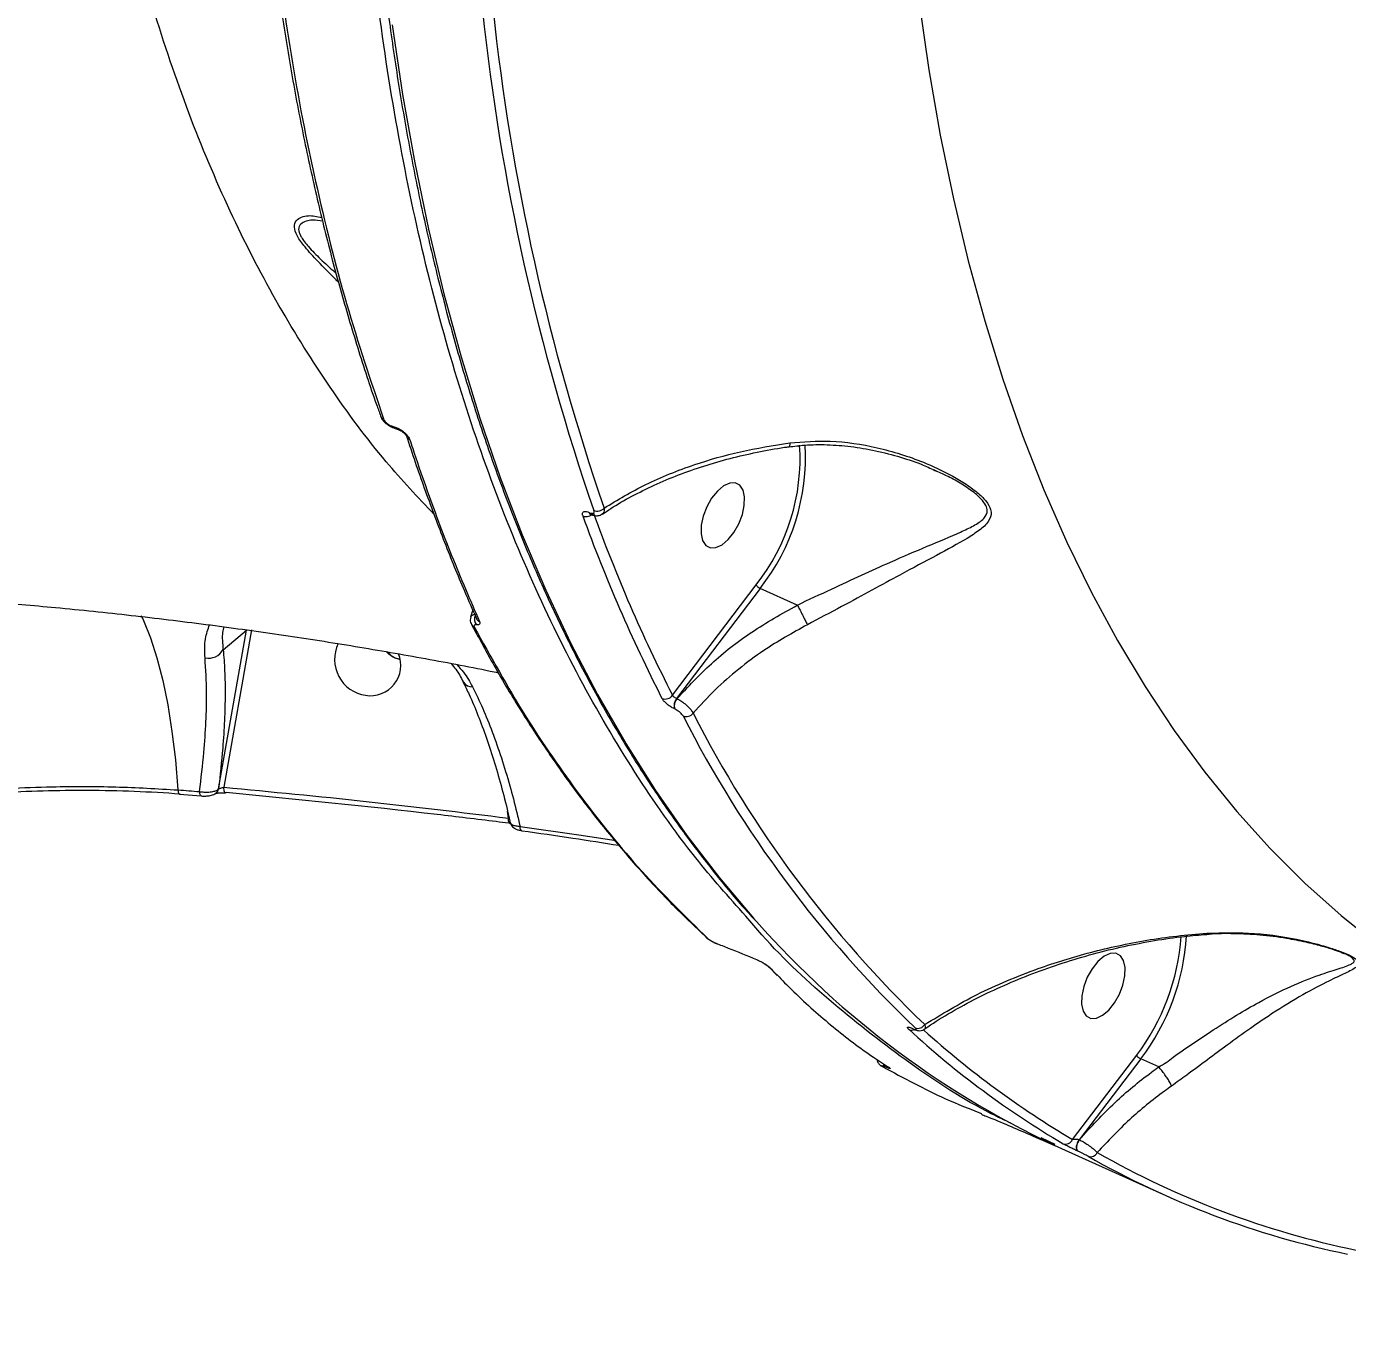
# Model space of a CAD drawing. Header units: millimetres. Extents: x -10374 to 11119, y -8221 to 9433.
# Drawn here: x -2638.8 to -2468.9, y -5286.8 to -5118.6 of the extents above; entities that cross this region are included whole.
import ezdxf

# ---------------------------------------------------------------- set-up
doc = ezdxf.new("R2010")
doc.units = ezdxf.units.MM
for name, color, linetype in [('DIKOM_ОБЪЕКТ', 7, 'Continuous'), ('DIKOM_РАЗМЕР_ЗОНА', 7, 'Continuous'), ('DIKOM_РАЗМЕР_ОБЪЕКТА', 7, 'Continuous')]:
    doc.layers.add(name, color=color, linetype=linetype)
doc.styles.add('style1', font='arial.ttf', dxfattribs={"width": 0.8})
doc.dimstyles.new('1-50', dxfattribs={"dimtxt": 300, "dimasz": 200, "dimexe": 100, "dimexo": 0, "dimgap": 100, "dimtad": 0, "dimdec": 0, "dimtxsty": 'style1', "dimcen": 0, "dimclrd": 7, "dimclre": 7, "dimadec": 1, "dimazin": 2, "dimtfac": 1, "dimtdec": 0, "dimtmove": 1, "dimatfit": 3, "dimfxl": 0, "dimlwd": 25, "dimlwe": 18, "dimarcsym": 0})

# ---------------------------------------------------------------- blocks, each defined once
blk = doc.blocks.new('*D16')
at = {"layer": 'Defpoints', "color": 0, "transparency": 16777216}
for p in [(-9045.1, 5161.67), (3694.49, 5161.67), (1813.16, -6719.94)]:
    blk.add_point(p, dxfattribs=at)
at = {"layer": 'DIKOM_РАЗМЕР_ОБЪЕКТА', "color": 7, "lineweight": 18, "transparency": 16777216}
for p, q in [((3694.49, 5161.67), (-9145.1, 5161.67)), ((1813.16, -6719.94), (-9145.1, -6719.94))]:
    blk.add_line(p, q, dxfattribs=at)
at = {"layer": 'DIKOM_РАЗМЕР_ОБЪЕКТА', "color": 7, "lineweight": 25, "transparency": 16777216}
for p, q in [((-9045.1, 4961.67), (-9045.1, -0.45)), ((-9045.1, -6519.94), (-9045.1, -1080.23))]:
    blk.add_line(p, q, dxfattribs=at)
at = {"layer": 'DIKOM_РАЗМЕР_ОБЪЕКТА', "color": 7, "transparency": 16777216}
for points in [[(-9078.43, 4961.67), (-9011.76, 4961.67), (-9045.1, 5161.67)], [(-9078.43, -6519.94), (-9011.76, -6519.94), (-9045.1, -6719.94)]]:
    blk.add_solid(points, dxfattribs=at)
at = {"layer": 'DIKOM_РАЗМЕР_ОБЪЕКТА', "color": 0, "transparency": 16777216, "insert": (-9045.1, -540.34), "char_height": 300, "attachment_point": 5, "rotation": 90, "style": 'style1'}
blk.add_mtext('11900', dxfattribs=at)
blk = doc.blocks.new('*D13')
at = {"layer": 'Defpoints', "color": 0, "transparency": 16777216}
for p in [(-10176.97, 7112.81), (3082.33, 7112.81), (2015.48, -8221.4)]:
    blk.add_point(p, dxfattribs=at)
at = {"layer": 'DIKOM_РАЗМЕР_ЗОНА', "color": 7, "lineweight": 18, "transparency": 16777216}
for p, q in [((3082.33, 7112.81), (-10276.97, 7112.81)), ((2015.48, -8221.4), (-10276.97, -8221.4))]:
    blk.add_line(p, q, dxfattribs=at)
at = {"layer": 'DIKOM_РАЗМЕР_ЗОНА', "color": 7, "lineweight": 25, "transparency": 16777216}
for p, q in [((-10176.97, 6912.81), (-10176.97, -14.41)), ((-10176.97, -8021.4), (-10176.97, -1094.19))]:
    blk.add_line(p, q, dxfattribs=at)
at = {"layer": 'DIKOM_РАЗМЕР_ЗОНА', "color": 7, "transparency": 16777216}
for points in [[(-10210.3, 6912.81), (-10143.64, 6912.81), (-10176.97, 7112.81)], [(-10210.3, -8021.4), (-10143.64, -8021.4), (-10176.97, -8221.4)]]:
    blk.add_solid(points, dxfattribs=at)
at = {"layer": 'DIKOM_РАЗМЕР_ЗОНА', "color": 0, "transparency": 16777216, "insert": (-10176.97, -554.3), "char_height": 300, "attachment_point": 5, "rotation": 90, "style": 'style1'}
blk.add_mtext('15300', dxfattribs=at)

msp = doc.modelspace()

# ---------------------------------------------------------------- linework, layer by layer
at = {"layer": 'DIKOM_ОБЪЕКТ', "color": 7, "linetype": 'Continuous', "lineweight": 15}
for p, q in [((-2591.85, -5169.93), (-2591.04, -5170.24)), ((-2591.67, -5170.15), (-2591.66, -5170.15)), ((-2521.77, -5175.77), (-2522.05, -5175.64)), ((-2566.43, -5181.06), (-2566.37, -5181.09)), ((-2566.26, -5181.27), (-2566.19, -5181.3)), ((-2555.72, -5204.56), (-2544.96, -5190.37)), ((-2544.44, -5190.83), (-2555.18, -5204.99)), ((-2539.67, -5192.98), (-2544.44, -5190.83)), ((-2581.4, -5193.57), (-2581.69, -5194.53)), ((-2614.07, -5216.61), (-2610.46, -5196.18)), ((-2613.47, -5198.71), (-2610.46, -5196.18)), ((-2609.83, -5196.17), (-2613.4, -5216.4)), ((-2555.18, -5204.99), (-2555.13, -5205)), ((-2555.43, -5206.33), (-2555.47, -5206.31)), ((-2619.08, -5217.3), (-2616.3, -5217.51)), ((-2614.07, -5216.62), (-2614.07, -5216.61)), ((-2576.79, -5220.37), (-2576.93, -5219.45)), ((-2575.1, -5221.97), (-2575.08, -5221.97)), ((-2551.48, -5235.58), (-2551.42, -5235.64)), ((-2469.28, -5237.82), (-2469.43, -5237.76)), ((-2543.32, -5239.5), (-2542.26, -5240.59)), ((-2524.88, -5247.41), (-2524.79, -5247.44)), ((-2524.88, -5247.42), (-2524.8, -5247.46)), ((-2524.8, -5247.46), (-2524.72, -5247.49)), ((-2504.29, -5261.68), (-2496.04, -5250.86)), ((-2495.52, -5251.32), (-2503.44, -5261.71)), ((-2493.21, -5252.36), (-2495.52, -5251.32)), ((-2528.69, -5252.32), (-2528.77, -5252.28)), ((-2527.81, -5252.48), (-2527.94, -5252.4)), ((-2493.21, -5252.36), (-2493.21, -5252.36)), ((-2506.53, -5262.33), (-2508.31, -5261.47)), ((-2503.44, -5261.71), (-2503.42, -5261.72)), ((-2505.24, -5263.07), (-2492.7, -5268.72)), ((-2503.59, -5263.19), (-2503.61, -5263.17))]:
    msp.add_line(p, q, dxfattribs=at)
at = {"layer": 'DIKOM_ОБЪЕКТ', "color": 7, "linetype": 'Continuous', "lineweight": 15, "flags": 128}
for points in [[(-2524.02, -5115.56), (-2522.77, -5124.17), (-2521.3, -5132.57), (-2519.61, -5140.75), (-2517.7, -5148.7), (-2515.58, -5156.43), (-2513.25, -5163.92), (-2510.71, -5171.16), (-2507.97, -5178.15), (-2505.02, -5184.88), (-2501.86, -5191.35), (-2498.51, -5197.54), (-2494.97, -5203.46), (-2491.23, -5209.1), (-2487.3, -5214.45), (-2483.18, -5219.51), (-2478.89, -5224.27), (-2474.42, -5228.73), (-2469.77, -5232.88), (-2464.96, -5236.72), (-2459.98, -5240.25), (-2454.84, -5243.47), (-2449.55, -5246.36), (-2445.17, -5248.46)], [(-2591.75, -5118.35), (-2590.41, -5127.32), (-2588.85, -5136.09), (-2587.08, -5144.64), (-2585.09, -5152.97), (-2582.89, -5161.07), (-2580.48, -5168.94), (-2577.86, -5176.56), (-2575.03, -5183.93), (-2572, -5191.04), (-2568.77, -5197.89), (-2565.34, -5204.48), (-2561.71, -5210.79), (-2557.9, -5216.83), (-2553.89, -5222.58), (-2549.69, -5228.04), (-2545.31, -5233.21), (-2544.93, -5233.64)], [(-2549.94, -5178.31), (-2550.68, -5179.24), (-2551.31, -5180.34), (-2551.76, -5181.53), (-2552.02, -5182.71), (-2552.04, -5183.79), (-2551.85, -5184.68), (-2551.44, -5185.3), (-2550.85, -5185.61), (-2550.14, -5185.58), (-2549.35, -5185.22), (-2548.55, -5184.55), (-2547.81, -5183.62), (-2547.19, -5182.52), (-2546.73, -5181.33), (-2546.48, -5180.15), (-2546.45, -5179.07), (-2546.65, -5178.18), (-2547.06, -5177.56), (-2547.64, -5177.25), (-2548.36, -5177.28), (-2549.15, -5177.64), (-2549.94, -5178.31)], [(-2624.03, -5194.29), (-2623.73, -5194.94), (-2622.82, -5197.19), (-2621.99, -5199.77), (-2621.25, -5202.65), (-2620.61, -5205.81), (-2620.07, -5209.23), (-2619.62, -5212.89), (-2619.29, -5216.74)], [(-2582.6, -5202.83), (-2582.6, -5202.84), (-2582.58, -5202.87)], [(-2619.29, -5216.74), (-2618.94, -5216.77), (-2618.59, -5216.79), (-2618.25, -5216.82), (-2617.9, -5216.85), (-2617.55, -5216.87), (-2617.2, -5216.9), (-2616.86, -5216.93), (-2616.51, -5216.95)], [(-2619.29, -5216.74), (-2619.28, -5216.88), (-2619.25, -5217.01), (-2619.22, -5217.12), (-2619.19, -5217.2), (-2619.15, -5217.26), (-2619.1, -5217.29), (-2619.08, -5217.3)], [(-2616.3, -5217.51), (-2616.32, -5217.5), (-2616.36, -5217.47), (-2616.41, -5217.41), (-2616.44, -5217.33), (-2616.47, -5217.22), (-2616.49, -5217.1), (-2616.51, -5216.95)], [(-2613.17, -5217.12), (-2613.2, -5217.11), (-2613.26, -5217.06), (-2613.3, -5216.98), (-2613.34, -5216.87), (-2613.37, -5216.73), (-2613.39, -5216.57), (-2613.4, -5216.4)], [(-2613.08, -5217.09), (-2613.14, -5217.12), (-2613.17, -5217.12)], [(-2576.59, -5221.08), (-2576.62, -5221.08), (-2576.67, -5221.03), (-2576.72, -5220.95), (-2576.75, -5220.84), (-2576.78, -5220.7), (-2576.79, -5220.54), (-2576.79, -5220.37)], [(-2575.09, -5221.98), (-2575.11, -5221.97), (-2575.16, -5221.94), (-2575.21, -5221.88), (-2575.25, -5221.8), (-2575.28, -5221.69), (-2575.3, -5221.56), (-2575.31, -5221.42)], [(-2575.31, -5221.42), (-2567.75, -5222.52), (-2562.97, -5223.26)], [(-2501.02, -5238.81), (-2501.76, -5239.73), (-2502.39, -5240.83), (-2502.84, -5242.02), (-2503.1, -5243.21), (-2503.12, -5244.28), (-2502.93, -5245.17), (-2502.52, -5245.8), (-2501.93, -5246.11), (-2501.22, -5246.08), (-2500.43, -5245.71), (-2499.63, -5245.04), (-2498.89, -5244.12), (-2498.27, -5243.01), (-2497.81, -5241.82), (-2497.56, -5240.64), (-2497.53, -5239.56), (-2497.73, -5238.67), (-2498.14, -5238.05), (-2498.72, -5237.74), (-2499.44, -5237.77), (-2500.23, -5238.13), (-2501.02, -5238.81)], [(-2544.91, -5238.54), (-2544.85, -5238.58), (-2544.82, -5238.6)], [(-2524.8, -5247.46), (-2524.83, -5247.44), (-2524.88, -5247.41)], [(-2524.72, -5247.49), (-2524.74, -5247.48), (-2524.79, -5247.44)], [(-2503.44, -5261.71), (-2503.57, -5261.9), (-2503.68, -5262.12), (-2503.75, -5262.35), (-2503.8, -5262.57), (-2503.8, -5262.77), (-2503.77, -5262.95), (-2503.71, -5263.09), (-2503.61, -5263.17)], [(-2503.42, -5261.72), (-2503.54, -5261.91), (-2503.65, -5262.13), (-2503.73, -5262.36), (-2503.77, -5262.58), (-2503.78, -5262.79), (-2503.75, -5262.96), (-2503.68, -5263.1), (-2503.59, -5263.19)]]:
    msp.add_lwpolyline(points, dxfattribs=at)
at = {"layer": 'DIKOM_ОБЪЕКТ', "color": 7, "linetype": 'Continuous', "lineweight": 15}
for centre, radius, start, end in [((-2291.65, -5086.01), 290.1, 186.0424, 199.0722), ((-2290.9, -5085.91), 289.49, 186.0432, 199.0716), ((-2592.65, -5168.42), 0.652, 199.8443, 250.7079), ((-2591.52, -5169.83), 0.351, 197.4689, 245.0935), ((-2590.71, -5170.14), 0.347, 197.3119, 247.9406), ((-2589.27, -5171.02), 0.674, 198.3382, 249.1217), ((-2565.54, -5174.11), 26.23, 321.6886, 3.7487), ((-2565.99, -5173.95), 27.37, 321.9287, 3.2776), ((-2566.82, -5180.37), 1.22, 249.1946, 319.9306), ((-2373.98, -5111.53), 205.55, 199.9033, 207.0378), ((-2566.11, -5180.97), 0.332, 195.8187, 244.2541), ((-2566.03, -5180.99), 0.349, 196.9948, 242.1075), ((-2373.38, -5111.48), 204.72, 199.8963, 207.0424), ((-2565.39, -5179.66), 1.22, 249.1437, 316.4631), ((-2580, -5194.79), 1.17, 156.583, 218.0046), ((-2580.25, -5194.43), 0.722, 202.9132, 247.9252), ((-2580.95, -5195.17), 0.683, 207.6287, 249.5363), ((-2615.38, -5197.62), 2.19, 258.711, 330.3636), ((-2594.49, -5199.95), 4.67, 154.4066, 261.6093), ((-2594.55, -5200.71), 3.91, 260.7607, 22.3521), ((-2581.42, -5202.12), 1.38, 212.952, 270.5926), ((-2556.66, -5203.89), 1.16, 249.7082, 324.3439), ((-2554.08, -5205.92), 1.44, 139.3172, 195.7298), ((-2554.04, -5205.94), 1.44, 139.3223, 195.7291), ((-2553.96, -5206.15), 1.15, 249.6406, 321.2923), ((-2420.94, -5139.13), 149.79, 207.0397, 226.2559), ((-2419.93, -5138.91), 149.48, 207.041, 226.2549), ((-2614.85, -5216.51), 0.783, 304.836, 352.436), ((-2614.93, -5216.45), 0.882, 308.3672, 349.7053), ((-2455.76, -5154.88), 118.97, 221.4569, 245.4258), ((-2550.98, -5235.19), 0.656, 225.6784, 249.5416), ((-2518.57, -5233.75), 28.29, 322.776, 356.2786), ((-2518.72, -5233.68), 29.15, 322.7634, 356.4347), ((-2542.8, -5238.86), 0.846, 223.7279, 245.3569), ((-2524.97, -5246.72), 0.902, 247.6536, 294.187), ((-2445.44, -5160.43), 118.19, 227.4872, 239.4559), ((-2524.17, -5246.38), 1.02, 250.3074, 329.6606), ((-2444.47, -5160.28), 117.72, 227.8985, 239.462), ((-2528.07, -5251.92), 0.529, 185.1124, 236.1048), ((-2505.19, -5261.31), 0.969, 250.635, 337.6973), ((-2501.97, -5262.94), 0.953, 250.2284, 334.2931), ((-2445.12, -5165.23), 112.97, 240.2885, 258.4062), ((-2446.17, -5165.49), 113.23, 240.2888, 258.4058)]:
    msp.add_arc(centre, radius, start, end, dxfattribs=at)
for points, knots in [([(-2546.3, -5232.96), (-2548.47, -5230.52), (-2553.53, -5224.84), (-2560.65, -5214.59), (-2567.78, -5202.5), (-2574.16, -5189.34), (-2579.8, -5175.23), (-2584.66, -5160.2), (-2588.72, -5144.31), (-2591.96, -5127.57), (-2594.39, -5110.01), (-2596, -5091.7), (-2596.79, -5072.73), (-2596.76, -5053.18), (-2595.9, -5033.12), (-2594.2, -5012.55), (-2591.66, -4991.53), (-2588.32, -4970.13), (-2584.18, -4948.44), (-2579.26, -4926.58), (-2573.85, -4905.62), (-2568.04, -4885.61), (-2561.98, -4866.57), (-2555.37, -4847.52), (-2548.24, -4828.55), (-2540.66, -4809.82), (-2532.64, -4791.38), (-2525.13, -4775.13), (-2520.17, -4765.07), (-2518.14, -4760.97)], [0, 0, 0, 0, 0.029785, 0.069149, 0.108637, 0.148188, 0.18774, 0.227228, 0.266592, 0.305956, 0.345445, 0.384997, 0.424548, 0.464037, 0.503401, 0.542765, 0.582254, 0.621805, 0.661357, 0.700845, 0.74021, 0.774061, 0.808091, 0.842162, 0.876233, 0.910264, 0.943651, 0.977039, 1, 1, 1, 1]), ([(-2516.89, -4761.21), (-2517.79, -4763.02), (-2520.39, -4768.25), (-2524.6, -4776.98), (-2529.45, -4787.43), (-2534.16, -4797.94), (-2538.71, -4808.51), (-2543.11, -4819.14), (-2547.35, -4829.82), (-2551.44, -4840.53), (-2555.35, -4851.27), (-2559.1, -4862.03), (-2562.68, -4872.81), (-2566.08, -4883.59), (-2569.31, -4894.37), (-2572.37, -4905.14), (-2575.24, -4915.89), (-2577.93, -4926.62), (-2580.44, -4937.31), (-2582.76, -4947.95), (-2584.89, -4958.55), (-2586.83, -4969.09), (-2588.58, -4979.55), (-2590.14, -4989.95), (-2591.51, -5000.26), (-2592.68, -5010.49), (-2593.65, -5020.61), (-2594.43, -5030.63), (-2595.02, -5040.54), (-2595.4, -5050.32), (-2595.59, -5059.98), (-2595.58, -5069.51), (-2595.37, -5078.89), (-2594.96, -5088.12), (-2594.36, -5097.2), (-2593.56, -5106.11), (-2592.56, -5114.86), (-2591.37, -5123.42), (-2589.98, -5131.81), (-2588.4, -5140.01), (-2586.62, -5148.01), (-2584.65, -5155.81), (-2582.5, -5163.4), (-2580.15, -5170.78), (-2577.62, -5177.94), (-2574.9, -5184.88), (-2572, -5191.59), (-2568.92, -5198.07), (-2565.65, -5204.3), (-2562.22, -5210.29), (-2558.61, -5216.03), (-2554.83, -5221.52), (-2550.87, -5226.74), (-2547.64, -5230.71), (-2545.68, -5232.85), (-2545.15, -5233.44)], [0, 0, 0, 0, 0.01014, 0.029404, 0.048668, 0.067933, 0.087197, 0.106462, 0.125727, 0.144992, 0.164257, 0.183522, 0.202787, 0.222053, 0.241318, 0.260584, 0.27985, 0.299116, 0.318383, 0.33765, 0.356917, 0.376184, 0.395452, 0.414721, 0.43399, 0.453259, 0.472529, 0.491799, 0.51107, 0.530341, 0.549613, 0.568886, 0.588159, 0.607432, 0.626707, 0.645981, 0.665256, 0.684532, 0.703808, 0.723084, 0.74236, 0.761636, 0.780911, 0.800186, 0.819461, 0.838733, 0.858005, 0.877274, 0.896541, 0.915805, 0.935065, 0.954321, 0.973573, 0.992819, 1, 1, 1, 1]), ([(-2586.36, -5181.32), (-2588.44, -5179.11), (-2593.18, -5174.08), (-2599.82, -5165.07), (-2606.42, -5154.59), (-2612.39, -5143.1), (-2617.71, -5130.62), (-2622.34, -5117.18), (-2626.26, -5102.75), (-2629.41, -5087.35), (-2631.77, -5070.93), (-2633.28, -5053.71), (-2633.91, -5036.1), (-2633.71, -5018.29), (-2632.75, -5000.39), (-2631.03, -4981.89), (-2628.51, -4962.83), (-2625.2, -4943.27), (-2621.19, -4923.76), (-2616.55, -4904.36), (-2611.32, -4885.15), (-2605.41, -4865.69), (-2598.8, -4846.04), (-2591.54, -4826.26), (-2586.19, -4813.16), (-2583.52, -4806.61)], [0, 0, 0, 0, 0.033609, 0.076307, 0.119037, 0.161734, 0.205664, 0.24963, 0.293559, 0.339077, 0.384596, 0.430768, 0.476941, 0.520306, 0.563706, 0.607073, 0.651702, 0.696369, 0.741, 0.783581, 0.826194, 0.868776, 0.912505, 0.956269, 1, 1, 1, 1]), ([(-2607.46, -5105.34), (-2607.2, -5107.51), (-2606.6, -5112.6), (-2605.42, -5120.39), (-2603.97, -5128.71), (-2602.31, -5136.83), (-2600.47, -5144.73), (-2598.44, -5152.43), (-2596.2, -5159.92), (-2594.46, -5165.32), (-2593.42, -5168.15), (-2593.24, -5168.63)], [0, 0, 0, 0, 0.094343, 0.220452, 0.346476, 0.472165, 0.597496, 0.722869, 0.848655, 0.974703, 1, 1, 1, 1]), ([(-2607.15, -5105.15), (-2606.41, -5110.88), (-2604.92, -5122.35), (-2601.69, -5138.68), (-2597.78, -5154.38), (-2594.5, -5164.15), (-2592.86, -5169.03)], [0, 0, 0, 0, 0.248475, 0.496953, 0.748475, 1, 1, 1, 1]), ([(-2598.65, -5151.46), (-2598.78, -5151.33), (-2599.68, -5150.43), (-2601.19, -5148.92), (-2602.91, -5147.04), (-2604.04, -5145.48), (-2604.45, -5144.25), (-2604.14, -5143.47), (-2603.42, -5143.05), (-2602.33, -5142.81), (-2601.4, -5143), (-2600.8, -5143.13)], [0, 0, 0, 0, 0.02483, 0.171011, 0.291963, 0.388209, 0.485181, 0.597123, 0.703344, 0.811922, 1, 1, 1, 1]), ([(-2600.69, -5143.63), (-2601.13, -5143.56), (-2601.89, -5143.42), (-2602.84, -5143.6), (-2603.55, -5143.92), (-2603.87, -5144.54), (-2603.67, -5145.24), (-2603.26, -5145.97), (-2602.47, -5147), (-2600.95, -5148.51), (-2599.71, -5149.65), (-2599.02, -5150.27), (-2598.95, -5150.34)], [0, 0, 0, 0, 0.155211, 0.269398, 0.385432, 0.504357, 0.587046, 0.60817, 0.711994, 0.844679, 0.982896, 1, 1, 1, 1]), ([(-2593.25, -5168.65), (-2593.2, -5168.76), (-2593.09, -5169.07), (-2592.7, -5169.51), (-2592.18, -5169.93), (-2591.81, -5170.07), (-2591.66, -5170.12)], [0, 0, 0, 0, 0.169691, 0.465189, 0.776159, 1, 1, 1, 1]), ([(-2592.86, -5169.03), (-2592.84, -5169.08), (-2592.79, -5169.19), (-2592.64, -5169.4), (-2592.41, -5169.62), (-2592.13, -5169.81), (-2591.95, -5169.89), (-2591.85, -5169.93)], [0, 0, 0, 0, 0.148749, 0.348727, 0.557153, 0.779321, 1, 1, 1, 1]), ([(-2591.66, -5170.15), (-2591.47, -5170.22), (-2591.2, -5170.32), (-2590.93, -5170.43), (-2590.85, -5170.46)], [0, 0, 0, 0, 0.700457, 1, 1, 1, 1]), ([(-2591.04, -5170.24), (-2590.91, -5170.3), (-2590.64, -5170.42), (-2590.23, -5170.71), (-2589.89, -5171.03), (-2589.63, -5171.37), (-2589.55, -5171.56), (-2589.51, -5171.65)], [0, 0, 0, 0, 0.206236, 0.413397, 0.614161, 0.813383, 1, 1, 1, 1]), ([(-2590.84, -5170.46), (-2590.83, -5170.46), (-2590.78, -5170.48), (-2590.62, -5170.56), (-2590.41, -5170.7), (-2590.2, -5170.87), (-2590.04, -5171.04), (-2589.94, -5171.17), (-2589.91, -5171.25), (-2589.91, -5171.24), (-2589.91, -5171.24)], [0, 0, 0, 0, 0.030147, 0.18394, 0.344525, 0.508147, 0.670259, 0.804205, 0.947592, 1, 1, 1, 1]), ([(-2589.91, -5171.24), (-2589.87, -5171.36), (-2589.09, -5173.81), (-2587.48, -5178.38), (-2585.04, -5184.92), (-2582.85, -5190.36), (-2581.43, -5193.53), (-2580.9, -5194.7)], [0, 0, 0, 0, 0.013307, 0.287686, 0.562791, 0.837777, 1, 1, 1, 1]), ([(-2589.51, -5171.65), (-2589.38, -5172.05), (-2588.72, -5174.06), (-2586.96, -5179.15), (-2584.15, -5186.7), (-2581.73, -5192.3), (-2580.52, -5195.1)], [0, 0, 0, 0, 0.048058, 0.240319, 0.619878, 1, 1, 1, 1]), ([(-2564.71, -5181.28), (-2564.36, -5181.04), (-2563.2, -5180.23), (-2560.98, -5178.97), (-2558.08, -5177.52), (-2554.98, -5176.22), (-2551.72, -5175.07), (-2548.34, -5174.09), (-2544.86, -5173.3), (-2542.31, -5172.81), (-2540.92, -5172.64), (-2540.73, -5172.62)], [0, 0, 0, 0, 0.056735, 0.188936, 0.321428, 0.454216, 0.587032, 0.718305, 0.84911, 0.97949, 1, 1, 1, 1]), ([(-2564.51, -5180.5), (-2562.77, -5179.45), (-2559.25, -5177.32), (-2553.24, -5174.94), (-2546.99, -5173.13), (-2542.77, -5172.45), (-2540.63, -5172.11)], [0, 0, 0, 0, 0.262552, 0.532669, 0.76363, 1, 1, 1, 1]), ([(-2540.63, -5172.11), (-2540.64, -5172.16), (-2540.64, -5172.3), (-2540.66, -5172.5), (-2540.69, -5172.63), (-2540.73, -5172.6), (-2540.73, -5172.6)], [0, 0, 0, 0, 0.169537, 0.492247, 0.975119, 1, 1, 1, 1]), ([(-2540.72, -5172.63), (-2540.06, -5172.55), (-2538.44, -5172.33), (-2535.78, -5172.32), (-2532.73, -5172.55), (-2529.57, -5173.08), (-2526.46, -5173.9), (-2523.82, -5174.79), (-2522.33, -5175.48), (-2521.76, -5175.75)], [0, 0, 0, 0, 0.10197, 0.250293, 0.407059, 0.571313, 0.743567, 0.901906, 1, 1, 1, 1]), ([(-2540.63, -5172.11), (-2538.9, -5171.98), (-2535.13, -5171.7), (-2529.31, -5172.61), (-2524.12, -5174.23), (-2520.42, -5175.95), (-2518.13, -5177.29), (-2516.57, -5178.41), (-2515.35, -5179.58), (-2514.85, -5180.46), (-2514.69, -5181.37), (-2515.05, -5182.32), (-2516.22, -5183.37), (-2518.38, -5184.76), (-2521.73, -5186.56), (-2525.92, -5188.8), (-2530.06, -5191.04), (-2534.04, -5193.22), (-2536.9, -5194.72), (-2538.38, -5195.5)], [0, 0, 0, 0, 0.079019, 0.172179, 0.268059, 0.328727, 0.361056, 0.393901, 0.422332, 0.451318, 0.459941, 0.498989, 0.544603, 0.591435, 0.687622, 0.786576, 0.854676, 0.924449, 1, 1, 1, 1]), ([(-2539.66, -5192.98), (-2539.66, -5192.98), (-2538.21, -5192.25), (-2535.36, -5190.98), (-2531.37, -5189.08), (-2527.19, -5187.21), (-2522.83, -5185.34), (-2519.32, -5183.91), (-2516.97, -5182.78), (-2515.67, -5181.95), (-2515.2, -5181.13), (-2515.3, -5180.39), (-2515.52, -5179.95), (-2516.07, -5179.26), (-2516.98, -5178.44), (-2518.52, -5177.41), (-2520.14, -5176.47), (-2521.27, -5175.99), (-2521.77, -5175.77)], [0, 0, 0, 0, 0.000048, 0.109399, 0.209118, 0.311275, 0.452429, 0.597184, 0.662703, 0.729323, 0.782453, 0.793897, 0.823481, 0.832338, 0.870929, 0.91649, 0.963138, 1, 1, 1, 1]), ([(-2567.25, -5181.51), (-2567.27, -5181.43), (-2567.32, -5181.24), (-2567.27, -5181.04), (-2567.08, -5180.93), (-2566.8, -5180.92), (-2566.55, -5181.02), (-2566.43, -5181.06)], [0, 0, 0, 0, 0.17413, 0.389523, 0.595661, 0.797692, 1, 1, 1, 1]), ([(-2566.38, -5181.23), (-2566.38, -5181.23), (-2566.39, -5181.22), (-2566.34, -5181.24), (-2566.28, -5181.26), (-2566.25, -5181.27)], [0, 0, 0, 0, 0.187707, 0.668131, 1, 1, 1, 1]), ([(-2566.37, -5181.09), (-2566.29, -5181.12), (-2566.12, -5181.19), (-2565.94, -5181.18), (-2565.82, -5181.11), (-2565.78, -5180.98), (-2565.81, -5180.86), (-2565.83, -5180.8)], [0, 0, 0, 0, 0.203874, 0.407814, 0.613504, 0.826493, 1, 1, 1, 1]), ([(-2566.19, -5181.29), (-2566.16, -5181.31), (-2565.93, -5181.42), (-2565.54, -5181.5), (-2565.06, -5181.46), (-2564.84, -5181.31), (-2564.75, -5181.26)], [0, 0, 0, 0, 0.081741, 0.48181, 0.794912, 1, 1, 1, 1]), ([(-2564.51, -5180.5), (-2564.5, -5180.62), (-2564.47, -5180.89), (-2564.56, -5181.15), (-2564.7, -5181.22), (-2564.74, -5181.24)], [0, 0, 0, 0, 0.365534, 0.818533, 1, 1, 1, 1]), ([(-2544.96, -5190.37), (-2544.96, -5190.38), (-2544.95, -5190.4), (-2544.91, -5190.46), (-2544.84, -5190.55), (-2544.72, -5190.66), (-2544.58, -5190.76), (-2544.49, -5190.8), (-2544.44, -5190.83)], [0, 0, 0, 0, 0.070209, 0.141502, 0.355828, 0.571065, 0.785769, 1, 1, 1, 1]), ([(-2643.72, -5192.53), (-2640.82, -5192.77), (-2634.61, -5193.29), (-2625.28, -5194.27), (-2615.69, -5195.43), (-2606.28, -5196.73), (-2597.04, -5198.16), (-2588, -5199.74), (-2581.69, -5200.92), (-2578.46, -5201.6), (-2578.11, -5201.67)], [0, 0, 0, 0, 0.125897, 0.269266, 0.412412, 0.555339, 0.698053, 0.84056, 0.982863, 1, 1, 1, 1]), ([(-2555.13, -5205), (-2553.71, -5203.48), (-2550.82, -5200.38), (-2545.59, -5196.29), (-2541.65, -5194.09), (-2539.67, -5192.98)], [0, 0, 0, 0, 0.325728, 0.659689, 1, 1, 1, 1]), ([(-2539.67, -5192.98), (-2539.67, -5192.98), (-2539.66, -5192.98), (-2539.66, -5192.98), (-2539.66, -5192.98)], [0, 0, 0, 0, 0.623658, 1, 1, 1, 1]), ([(-2539.66, -5192.98), (-2539.57, -5193.15), (-2539.39, -5193.48), (-2539.08, -5194.09), (-2538.78, -5194.69), (-2538.55, -5195.14), (-2538.43, -5195.39), (-2538.39, -5195.48), (-2538.38, -5195.5)], [0, 0, 0, 0, 0.212695, 0.425491, 0.638139, 0.850819, 0.961925, 1, 1, 1, 1]), ([(-2581.65, -5194.54), (-2581.68, -5194.65), (-2581.74, -5194.88), (-2581.68, -5195.21), (-2581.59, -5195.4), (-2581.55, -5195.49)], [0, 0, 0, 0, 0.330275, 0.690859, 1, 1, 1, 1]), ([(-2581.64, -5194.54), (-2581.62, -5194.48), (-2581.57, -5194.31), (-2581.31, -5194.18), (-2581.07, -5194.15), (-2580.98, -5194.14)], [0, 0, 0, 0, 0.300782, 0.744144, 1, 1, 1, 1]), ([(-2580.52, -5195.1), (-2580.5, -5195.18), (-2580.45, -5195.35), (-2580.55, -5195.49), (-2580.73, -5195.53), (-2580.88, -5195.51), (-2580.92, -5195.51)], [0, 0, 0, 0, 0.292768, 0.585009, 0.882053, 1, 1, 1, 1]), ([(-2615.81, -5199.77), (-2615.84, -5198.91), (-2615.89, -5197.28), (-2615.44, -5196.09), (-2615.22, -5195.52)], [0, 0, 0, 0, 0.526035, 1, 1, 1, 1]), ([(-2613.39, -5195.77), (-2613.45, -5196), (-2613.67, -5196.8), (-2613.56, -5197.91), (-2613.47, -5198.71)], [0, 0, 0, 0, 0.285286, 1, 1, 1, 1]), ([(-2581.46, -5195.63), (-2580.53, -5197.35), (-2578.5, -5201.14), (-2575.16, -5206.69), (-2571.47, -5212.33), (-2567.62, -5217.69), (-2563.6, -5222.79), (-2559.42, -5227.62), (-2555.39, -5231.9), (-2552.68, -5234.45), (-2551.48, -5235.58)], [0, 0, 0, 0, 0.110041, 0.241546, 0.372883, 0.503808, 0.634379, 0.76507, 0.896173, 1, 1, 1, 1]), ([(-2580.92, -5195.51), (-2580.97, -5195.5), (-2581.08, -5195.49), (-2581.2, -5195.54), (-2581.26, -5195.64), (-2581.21, -5195.75), (-2581.19, -5195.81)], [0, 0, 0, 0, 0.183419, 0.462598, 0.731035, 1, 1, 1, 1]), ([(-2581.19, -5195.81), (-2579.06, -5199.66), (-2574.79, -5207.35), (-2567.56, -5217.76), (-2559.78, -5227.4), (-2554.07, -5233), (-2551.21, -5235.8)], [0, 0, 0, 0, 0.248617, 0.497234, 0.748616, 1, 1, 1, 1]), ([(-2538.38, -5195.5), (-2540.28, -5196.55), (-2543.37, -5198.27), (-2547.25, -5201.19), (-2550.33, -5203.88), (-2552.14, -5205.86), (-2553.06, -5206.87)], [0, 0, 0, 0, 0.342202, 0.557247, 0.77458, 1, 1, 1, 1]), ([(-2613.47, -5198.71), (-2613.4, -5199.6), (-2613.26, -5201.39), (-2613.21, -5204.44), (-2613.29, -5207.76), (-2613.54, -5211.77), (-2613.88, -5214.84), (-2614.07, -5216.62)], [0, 0, 0, 0, 0.18256, 0.365121, 0.553029, 0.740943, 1, 1, 1, 1]), ([(-2616.51, -5216.95), (-2616.31, -5215.25), (-2615.94, -5212.13), (-2615.67, -5207.94), (-2615.56, -5203.76), (-2615.72, -5201.24), (-2615.81, -5199.77)], [0, 0, 0, 0, 0.258079, 0.475006, 0.694077, 1, 1, 1, 1]), ([(-2590.79, -5199.95), (-2590.92, -5199.92), (-2591.52, -5199.76), (-2592.12, -5199.41), (-2592.43, -5199), (-2592.43, -5198.99)], [0, 0, 0, 0, 0.214025, 0.990202, 1, 1, 1, 1]), ([(-2592.37, -5199), (-2592.07, -5199.27), (-2591.6, -5199.71), (-2591.01, -5199.87), (-2590.79, -5199.94)], [0, 0, 0, 0, 0.625951, 1, 1, 1, 1]), ([(-2584.17, -5200.49), (-2583.77, -5200.98), (-2583.16, -5201.74), (-2582.77, -5202.56), (-2582.63, -5202.86)], [0, 0, 0, 0, 0.64502, 1, 1, 1, 1]), ([(-2583.44, -5200.63), (-2583.14, -5200.95), (-2582.32, -5201.84), (-2581.77, -5202.85), (-2581.41, -5203.5)], [0, 0, 0, 0, 0.360423, 1, 1, 1, 1]), ([(-2582.62, -5202.9), (-2582.37, -5203.41), (-2581.71, -5204.73), (-2580.71, -5207.13), (-2579.61, -5210.06), (-2578.58, -5213.22), (-2577.63, -5216.58), (-2576.96, -5219.19), (-2576.64, -5220.7), (-2576.58, -5220.98)], [0, 0, 0, 0, 0.107525, 0.275599, 0.445375, 0.616393, 0.788215, 0.960363, 1, 1, 1, 1]), ([(-2581.41, -5203.5), (-2580.97, -5204.4), (-2580.1, -5206.2), (-2578.87, -5209.27), (-2577.7, -5212.59), (-2576.65, -5216.07), (-2575.86, -5219.04), (-2575.45, -5220.83), (-2575.31, -5221.42)], [0, 0, 0, 0, 0.182795, 0.365602, 0.553744, 0.741903, 0.9142, 1, 1, 1, 1]), ([(-2555.47, -5206.31), (-2555.56, -5206.27), (-2555.78, -5206.16), (-2556.16, -5205.92), (-2556.55, -5205.6), (-2556.88, -5205.26), (-2557, -5205.07), (-2557.06, -5204.97)], [0, 0, 0, 0, 0.140835, 0.355362, 0.570102, 0.784873, 1, 1, 1, 1]), ([(-2555.72, -5204.56), (-2555.7, -5204.59), (-2555.66, -5204.65), (-2555.54, -5204.76), (-2555.41, -5204.86), (-2555.28, -5204.94), (-2555.2, -5204.97), (-2555.18, -5204.99)], [0, 0, 0, 0, 0.215147, 0.430278, 0.645697, 0.859964, 1, 1, 1, 1]), ([(-2555.13, -5205), (-2555.02, -5205.07), (-2554.73, -5205.22), (-2554.23, -5205.57), (-2553.72, -5206.01), (-2553.3, -5206.47), (-2553.14, -5206.74), (-2553.06, -5206.87)], [0, 0, 0, 0, 0.142435, 0.357444, 0.571801, 0.785838, 1, 1, 1, 1]), ([(-2554.36, -5207.23), (-2554.4, -5207.16), (-2554.48, -5207.03), (-2554.7, -5206.81), (-2554.96, -5206.6), (-2555.22, -5206.43), (-2555.37, -5206.36), (-2555.43, -5206.33)], [0, 0, 0, 0, 0.214258, 0.428681, 0.643199, 0.857845, 1, 1, 1, 1]), ([(-2681.9, -5223.59), (-2681.25, -5223.33), (-2679.96, -5222.82), (-2677.25, -5221.99), (-2674.06, -5221.14), (-2670.45, -5220.31), (-2666.39, -5219.48), (-2661.9, -5218.7), (-2657.07, -5217.99), (-2651.95, -5217.37), (-2646.59, -5216.87), (-2641.08, -5216.51), (-2634.62, -5216.28), (-2627.25, -5216.27), (-2621.94, -5216.58), (-2619.29, -5216.74)], [0, 0, 0, 0, 0.076609, 0.153221, 0.224233, 0.29548, 0.366486, 0.437486, 0.508711, 0.579705, 0.650702, 0.721917, 0.792901, 0.896446, 1, 1, 1, 1]), ([(-2619.01, -5217.27), (-2620.96, -5217.14), (-2624.87, -5216.9), (-2630.8, -5216.79), (-2636.65, -5216.86), (-2642.36, -5217.1), (-2647.97, -5217.5), (-2653.39, -5218.04), (-2658.56, -5218.7), (-2663.42, -5219.44), (-2667.9, -5220.26), (-2671.96, -5221.1), (-2675.5, -5221.95), (-2678.18, -5222.67), (-2679.45, -5223.09), (-2679.93, -5223.24)], [0, 0, 0, 0, 0.083182, 0.166349, 0.245052, 0.324007, 0.402707, 0.481462, 0.560479, 0.639249, 0.717968, 0.796951, 0.875678, 0.952838, 1, 1, 1, 1]), ([(-2616.51, -5216.95), (-2616.33, -5216.98), (-2615.93, -5217.03), (-2615.39, -5217.02), (-2614.87, -5216.96), (-2614.43, -5216.85), (-2614.17, -5216.71), (-2614.09, -5216.63), (-2614.07, -5216.62)], [0, 0, 0, 0, 0.18063, 0.402885, 0.531048, 0.749563, 0.966374, 1, 1, 1, 1]), ([(-2616.3, -5217.51), (-2616.29, -5217.51), (-2616.12, -5217.53), (-2615.94, -5217.52), (-2615.76, -5217.52)], [0, 0, 0, 0, 0.061936, 1, 1, 1, 1]), ([(-2615.76, -5217.52), (-2615.75, -5217.52), (-2615.54, -5217.52), (-2615.1, -5217.45), (-2614.68, -5217.36), (-2614.46, -5217.18), (-2614.41, -5217.14)], [0, 0, 0, 0, 0.02851, 0.405839, 0.877542, 1, 1, 1, 1]), ([(-2614.47, -5217.2), (-2614.47, -5217.2), (-2614.48, -5217.2), (-2614.42, -5217.18), (-2614.3, -5217.15), (-2614.07, -5217.12), (-2613.76, -5217.1), (-2613.43, -5217.1), (-2613.24, -5217.11), (-2613.17, -5217.12)], [0, 0, 0, 0, 0.046587, 0.145429, 0.270034, 0.435218, 0.634918, 0.861207, 1, 1, 1, 1]), ([(-2614.41, -5217.16), (-2614.41, -5217.16), (-2614.4, -5217.16), (-2614.4, -5217.15), (-2614.4, -5217.15)], [0, 0, 0, 0, 0.789886, 1, 1, 1, 1]), ([(-2614.07, -5216.61), (-2614.05, -5216.6), (-2614.02, -5216.59), (-2613.91, -5216.55), (-2613.76, -5216.49), (-2613.58, -5216.44), (-2613.46, -5216.41), (-2613.4, -5216.4)], [0, 0, 0, 0, 0.127401, 0.331089, 0.543391, 0.767571, 1, 1, 1, 1]), ([(-2613.4, -5216.4), (-2607.3, -5216.97), (-2595.09, -5218.13), (-2582.89, -5219.62), (-2576.79, -5220.37)], [0, 0, 0, 0, 0.499907, 1, 1, 1, 1]), ([(-2576.78, -5221.02), (-2577.32, -5220.95), (-2580.38, -5220.57), (-2592.47, -5219.1), (-2604.04, -5217.97), (-2613.08, -5217.09)], [0, 0, 0, 0, 0.044461, 0.252883, 1, 1, 1, 1]), ([(-2576.54, -5220.95), (-2576.54, -5220.99), (-2576.53, -5221.13), (-2576.39, -5221.36), (-2576.17, -5221.59), (-2575.88, -5221.77), (-2575.55, -5221.9), (-2575.25, -5221.94), (-2575.1, -5221.97)], [0, 0, 0, 0, 0.049218, 0.219652, 0.379981, 0.547718, 0.769648, 1, 1, 1, 1]), ([(-2576.53, -5220.97), (-2576.51, -5221.02), (-2576.49, -5221.11), (-2576.26, -5221.24), (-2575.9, -5221.37), (-2575.51, -5221.4), (-2575.31, -5221.42)], [0, 0, 0, 0, 0.208958, 0.39403, 0.69503, 1, 1, 1, 1]), ([(-2575.09, -5221.98), (-2572.91, -5222.28), (-2568.72, -5222.87), (-2564.58, -5223.54), (-2562.61, -5223.86)], [0, 0, 0, 0, 0.522848, 1, 1, 1, 1]), ([(-2512.2, -5259.59), (-2513.05, -5259.19), (-2517.58, -5257.05), (-2525.26, -5252.01), (-2535.1, -5244.34), (-2542.1, -5237.93), (-2545.61, -5233.78), (-2546.3, -5232.96)], [0, 0, 0, 0, 0.066404, 0.354496, 0.64259, 0.930222, 1, 1, 1, 1]), ([(-2551.43, -5235.66), (-2551.38, -5235.7), (-2551.24, -5235.84), (-2550.93, -5236.05), (-2550.52, -5236.28), (-2550.2, -5236.44), (-2550.03, -5236.5), (-2549.99, -5236.51)], [0, 0, 0, 0, 0.139883, 0.436409, 0.672764, 0.920049, 1, 1, 1, 1]), ([(-2551.21, -5235.8), (-2551.2, -5235.81), (-2551.15, -5235.86), (-2551.04, -5235.95), (-2550.83, -5236.09), (-2550.59, -5236.22), (-2550.34, -5236.35), (-2550.19, -5236.41), (-2550.12, -5236.45)], [0, 0, 0, 0, 0.03528, 0.257405, 0.448085, 0.628526, 0.814725, 1, 1, 1, 1]), ([(-2523.35, -5247.51), (-2523.2, -5247.41), (-2522.12, -5246.63), (-2519.88, -5245.29), (-2516.61, -5243.49), (-2513.1, -5241.84), (-2509.41, -5240.32), (-2505.57, -5238.96), (-2501.65, -5237.8), (-2497.72, -5236.84), (-2493.8, -5236.09), (-2490.25, -5235.57), (-2487.99, -5235.39), (-2487.04, -5235.32)], [0, 0, 0, 0, 0.016066, 0.119667, 0.223809, 0.32844, 0.433554, 0.538906, 0.641465, 0.741403, 0.838239, 0.931761, 1, 1, 1, 1]), ([(-2523.28, -5246.9), (-2521.1, -5245.57), (-2517.8, -5243.55), (-2512.75, -5241.26), (-2507.96, -5239.38), (-2502, -5237.53), (-2495.95, -5236.22), (-2490.91, -5235.48), (-2488.31, -5235.27), (-2487.01, -5235.16)], [0, 0, 0, 0, 0.222709, 0.336727, 0.45075, 0.630996, 0.813279, 0.906644, 1, 1, 1, 1]), ([(-2487.01, -5235.16), (-2484.97, -5235.11), (-2480.81, -5235.02), (-2475.64, -5235.84), (-2472.1, -5236.74), (-2470.14, -5237.38), (-2468.83, -5237.91), (-2467.87, -5238.43), (-2467.39, -5238.94), (-2467.53, -5239.27), (-2468.05, -5239.74), (-2469.2, -5240.3), (-2471.52, -5241.38), (-2474.64, -5243), (-2478.1, -5245.12), (-2481.42, -5247.38), (-2484.2, -5249.39), (-2486.96, -5251.44), (-2489.36, -5253.23), (-2490.9, -5254.34), (-2491.55, -5254.81)], [0, 0, 0, 0, 0.095207, 0.192955, 0.2448, 0.271067, 0.298169, 0.32429, 0.350387, 0.391074, 0.401942, 0.471962, 0.543809, 0.639398, 0.737853, 0.798853, 0.861366, 0.911378, 0.962836, 1, 1, 1, 1]), ([(-2487.04, -5235.31), (-2486.93, -5235.3), (-2485.76, -5235.16), (-2483.47, -5235.16), (-2480.15, -5235.32), (-2477.07, -5235.72), (-2474.45, -5236.23), (-2472.49, -5236.71), (-2471.01, -5237.16), (-2470.02, -5237.51), (-2469.58, -5237.7), (-2469.43, -5237.76)], [0, 0, 0, 0, 0.017113, 0.189446, 0.368657, 0.554647, 0.694158, 0.806589, 0.89186, 0.962949, 1, 1, 1, 1]), ([(-2487.01, -5235.16), (-2487.02, -5235.19), (-2487.02, -5235.27), (-2487.03, -5235.34), (-2487.04, -5235.31), (-2487.04, -5235.31)], [0, 0, 0, 0, 0.280678, 0.912739, 1, 1, 1, 1]), ([(-2550.12, -5236.45), (-2549.59, -5236.65), (-2547.84, -5237.34), (-2546.12, -5238.05), (-2544.91, -5238.54)], [0, 0, 0, 0, 0.299724, 1, 1, 1, 1]), ([(-2493.21, -5252.36), (-2493.21, -5252.36), (-2492.53, -5252.03), (-2491.12, -5250.86), (-2488.72, -5249.3), (-2485.99, -5247.44), (-2483.16, -5245.66), (-2479.77, -5243.69), (-2476.13, -5241.9), (-2472.82, -5240.58), (-2470.18, -5239.77), (-2468.88, -5239.35), (-2468.2, -5238.99), (-2467.94, -5238.75), (-2468.34, -5238.3), (-2468.87, -5237.98), (-2469.27, -5237.82), (-2469.28, -5237.82)], [0, 0, 0, 0, 0.000037, 0.05175, 0.123792, 0.195916, 0.285053, 0.374302, 0.515254, 0.656412, 0.758371, 0.85995, 0.875131, 0.930669, 0.965032, 0.999259, 1, 1, 1, 1]), ([(-2544.91, -5238.54), (-2544.79, -5238.59), (-2544.57, -5238.69), (-2544.19, -5238.89), (-2543.84, -5239.1), (-2543.52, -5239.31), (-2543.28, -5239.5), (-2543.19, -5239.59), (-2543.15, -5239.63)], [0, 0, 0, 0, 0.164537, 0.329263, 0.489808, 0.661573, 0.861468, 1, 1, 1, 1]), ([(-2544.81, -5238.6), (-2544.81, -5238.6), (-2544.73, -5238.63), (-2544.51, -5238.73), (-2544.2, -5238.9), (-2543.9, -5239.08), (-2543.64, -5239.25), (-2543.46, -5239.39), (-2543.42, -5239.43), (-2543.41, -5239.45)], [0, 0, 0, 0, 0.010451, 0.172483, 0.328174, 0.484848, 0.654472, 0.846801, 1, 1, 1, 1]), ([(-2543.15, -5239.63), (-2542.95, -5239.85), (-2542.57, -5240.24), (-2542.19, -5240.62), (-2542.02, -5240.79)], [0, 0, 0, 0, 0.538553, 1, 1, 1, 1]), ([(-2542.02, -5240.79), (-2541.38, -5241.44), (-2539.11, -5243.74), (-2535.09, -5247.28), (-2530.96, -5250.42), (-2528.5, -5252.02), (-2527.81, -5252.48)], [0, 0, 0, 0, 0.140867, 0.499716, 0.858567, 1, 1, 1, 1]), ([(-2525.31, -5247.56), (-2525.33, -5247.54), (-2525.42, -5247.45), (-2525.53, -5247.33), (-2525.53, -5247.23), (-2525.41, -5247.22), (-2525.2, -5247.27), (-2524.98, -5247.36), (-2524.88, -5247.41)], [0, 0, 0, 0, 0.039227, 0.287194, 0.495187, 0.670964, 0.835301, 1, 1, 1, 1]), ([(-2524.79, -5247.44), (-2524.72, -5247.47), (-2524.58, -5247.53), (-2524.45, -5247.57), (-2524.37, -5247.56), (-2524.37, -5247.5), (-2524.44, -5247.41), (-2524.5, -5247.36), (-2524.51, -5247.35)], [0, 0, 0, 0, 0.167435, 0.334396, 0.509107, 0.713048, 0.957722, 1, 1, 1, 1]), ([(-2524.72, -5247.49), (-2524.71, -5247.5), (-2524.54, -5247.58), (-2524.31, -5247.66), (-2523.93, -5247.72), (-2523.59, -5247.67), (-2523.42, -5247.55), (-2523.35, -5247.51)], [0, 0, 0, 0, 0.032795, 0.367774, 0.599638, 0.853208, 1, 1, 1, 1]), ([(-2523.28, -5246.9), (-2523.27, -5246.92), (-2523.22, -5247.09), (-2523.2, -5247.32), (-2523.25, -5247.49), (-2523.34, -5247.52), (-2523.35, -5247.52)], [0, 0, 0, 0, 0.082339, 0.564769, 0.981661, 1, 1, 1, 1]), ([(-2529.4, -5251.42), (-2529.4, -5251.46), (-2529.39, -5251.59), (-2529.31, -5251.78), (-2529.19, -5251.96), (-2529.07, -5252.08), (-2528.96, -5252.17), (-2528.87, -5252.22), (-2528.8, -5252.26), (-2528.77, -5252.28)], [0, 0, 0, 0, 0.101953, 0.293088, 0.458249, 0.599304, 0.722748, 0.877161, 1, 1, 1, 1]), ([(-2496.04, -5250.86), (-2496.04, -5250.87), (-2496.03, -5250.89), (-2495.99, -5250.95), (-2495.92, -5251.04), (-2495.8, -5251.15), (-2495.66, -5251.25), (-2495.57, -5251.3), (-2495.52, -5251.32)], [0, 0, 0, 0, 0.053699, 0.14143, 0.356239, 0.570799, 0.78572, 1, 1, 1, 1]), ([(-2528.36, -5252.36), (-2528.4, -5252.35), (-2528.53, -5252.29), (-2528.72, -5252.23), (-2528.83, -5252.2), (-2528.83, -5252.23), (-2528.74, -5252.29), (-2528.69, -5252.32)], [0, 0, 0, 0, 0.079679, 0.31806, 0.555555, 0.77738, 1, 1, 1, 1]), ([(-2528.69, -5252.32), (-2526.03, -5253.76), (-2521.9, -5256.01), (-2517.53, -5257.74), (-2515.98, -5258.35)], [0, 0, 0, 0, 0.644039, 1, 1, 1, 1]), ([(-2527.81, -5252.48), (-2527.76, -5252.51), (-2527.66, -5252.58), (-2527.74, -5252.58), (-2527.97, -5252.51), (-2528.24, -5252.41), (-2528.36, -5252.36)], [0, 0, 0, 0, 0.259165, 0.517784, 0.781253, 1, 1, 1, 1]), ([(-2527.94, -5252.4), (-2527.93, -5252.41), (-2527.92, -5252.42), (-2527.93, -5252.41), (-2527.93, -5252.41)], [0, 0, 0, 0, 0.64778, 1, 1, 1, 1]), ([(-2503.42, -5261.72), (-2501.93, -5260.09), (-2499.11, -5256.99), (-2495.49, -5254.01), (-2493.52, -5252.58), (-2493.21, -5252.36)], [0, 0, 0, 0, 0.48433, 0.918522, 1, 1, 1, 1]), ([(-2491.55, -5254.81), (-2491.56, -5254.8), (-2491.6, -5254.68), (-2491.74, -5254.4), (-2492.04, -5253.9), (-2492.42, -5253.35), (-2492.83, -5252.8), (-2493.08, -5252.51), (-2493.21, -5252.36)], [0, 0, 0, 0, 0.02597, 0.209619, 0.407171, 0.604787, 0.802376, 1, 1, 1, 1]), ([(-2491.55, -5254.81), (-2491.85, -5255.03), (-2493.75, -5256.38), (-2497.12, -5259.11), (-2499.76, -5261.92), (-2501.11, -5263.35)], [0, 0, 0, 0, 0.084993, 0.533458, 1, 1, 1, 1]), ([(-2516.01, -5258.44), (-2515.8, -5258.52), (-2513.63, -5259.39), (-2510.48, -5260.73), (-2507.64, -5262), (-2506.59, -5262.47)], [0, 0, 0, 0, 0.06255, 0.652342, 1, 1, 1, 1]), ([(-2504.29, -5261.68), (-2504.23, -5261.66), (-2504.12, -5261.63), (-2503.91, -5261.62), (-2503.71, -5261.63), (-2503.58, -5261.66), (-2503.5, -5261.68), (-2503.46, -5261.7), (-2503.44, -5261.71)], [0, 0, 0, 0, 0.268172, 0.52255, 0.743057, 0.869725, 0.924315, 1, 1, 1, 1]), ([(-2503.42, -5261.72), (-2503.34, -5261.76), (-2503.08, -5261.89), (-2502.57, -5262.18), (-2501.97, -5262.59), (-2501.43, -5263.01), (-2501.22, -5263.24), (-2501.11, -5263.35)], [0, 0, 0, 0, 0.09427, 0.312409, 0.541199, 0.771338, 1, 1, 1, 1]), ([(-2503.61, -5263.17), (-2503.68, -5263.15), (-2503.87, -5263.06), (-2504.27, -5262.87), (-2504.76, -5262.63), (-2505.21, -5262.4), (-2505.41, -5262.28), (-2505.51, -5262.23)], [0, 0, 0, 0, 0.093004, 0.303924, 0.530303, 0.765171, 1, 1, 1, 1]), ([(-2502.29, -5263.83), (-2502.36, -5263.79), (-2502.5, -5263.72), (-2502.81, -5263.56), (-2503.14, -5263.39), (-2503.41, -5263.27), (-2503.55, -5263.2), (-2503.59, -5263.19)], [0, 0, 0, 0, 0.233623, 0.467343, 0.695421, 0.908599, 1, 1, 1, 1])]:
    msp.add_open_spline(points, degree=3, knots=knots, dxfattribs=at)

# ---------------------------------------------------------------- dimensions: what is measured, and where the dimension line sits
at = {"layer": 'DIKOM_РАЗМЕР_ЗОНА'}
dim = msp.add_linear_dim(base=(-10176.97, 7112.81), p1=(2015.48, -8221.4), p2=(3082.33, 7112.81), angle=270, text='15300', dimstyle='1-50', override={"dimscale": 1, "dimtix": 0, "dimtofl": 1, "dimtmove": 1, "dimatfit": 3}, dxfattribs=at)
dim.commit()
dim.dimension.update_dxf_attribs({"geometry": '*D13', "text_midpoint": (-10176.97, -554.3), "dimtype": 160})
at = {"layer": 'DIKOM_РАЗМЕР_ОБЪЕКТА'}
dim = msp.add_linear_dim(base=(-9045.1, 5161.67), p1=(1813.16, -6719.94), p2=(3694.49, 5161.67), angle=270, text='11900', dimstyle='1-50', override={"dimscale": 1, "dimtix": 0, "dimtofl": 1, "dimtmove": 1, "dimatfit": 3}, dxfattribs=at)
dim.commit()
dim.dimension.update_dxf_attribs({"geometry": '*D16', "text_midpoint": (-9045.1, -540.34), "dimtype": 160})

doc.saveas('drawing.dxf')
